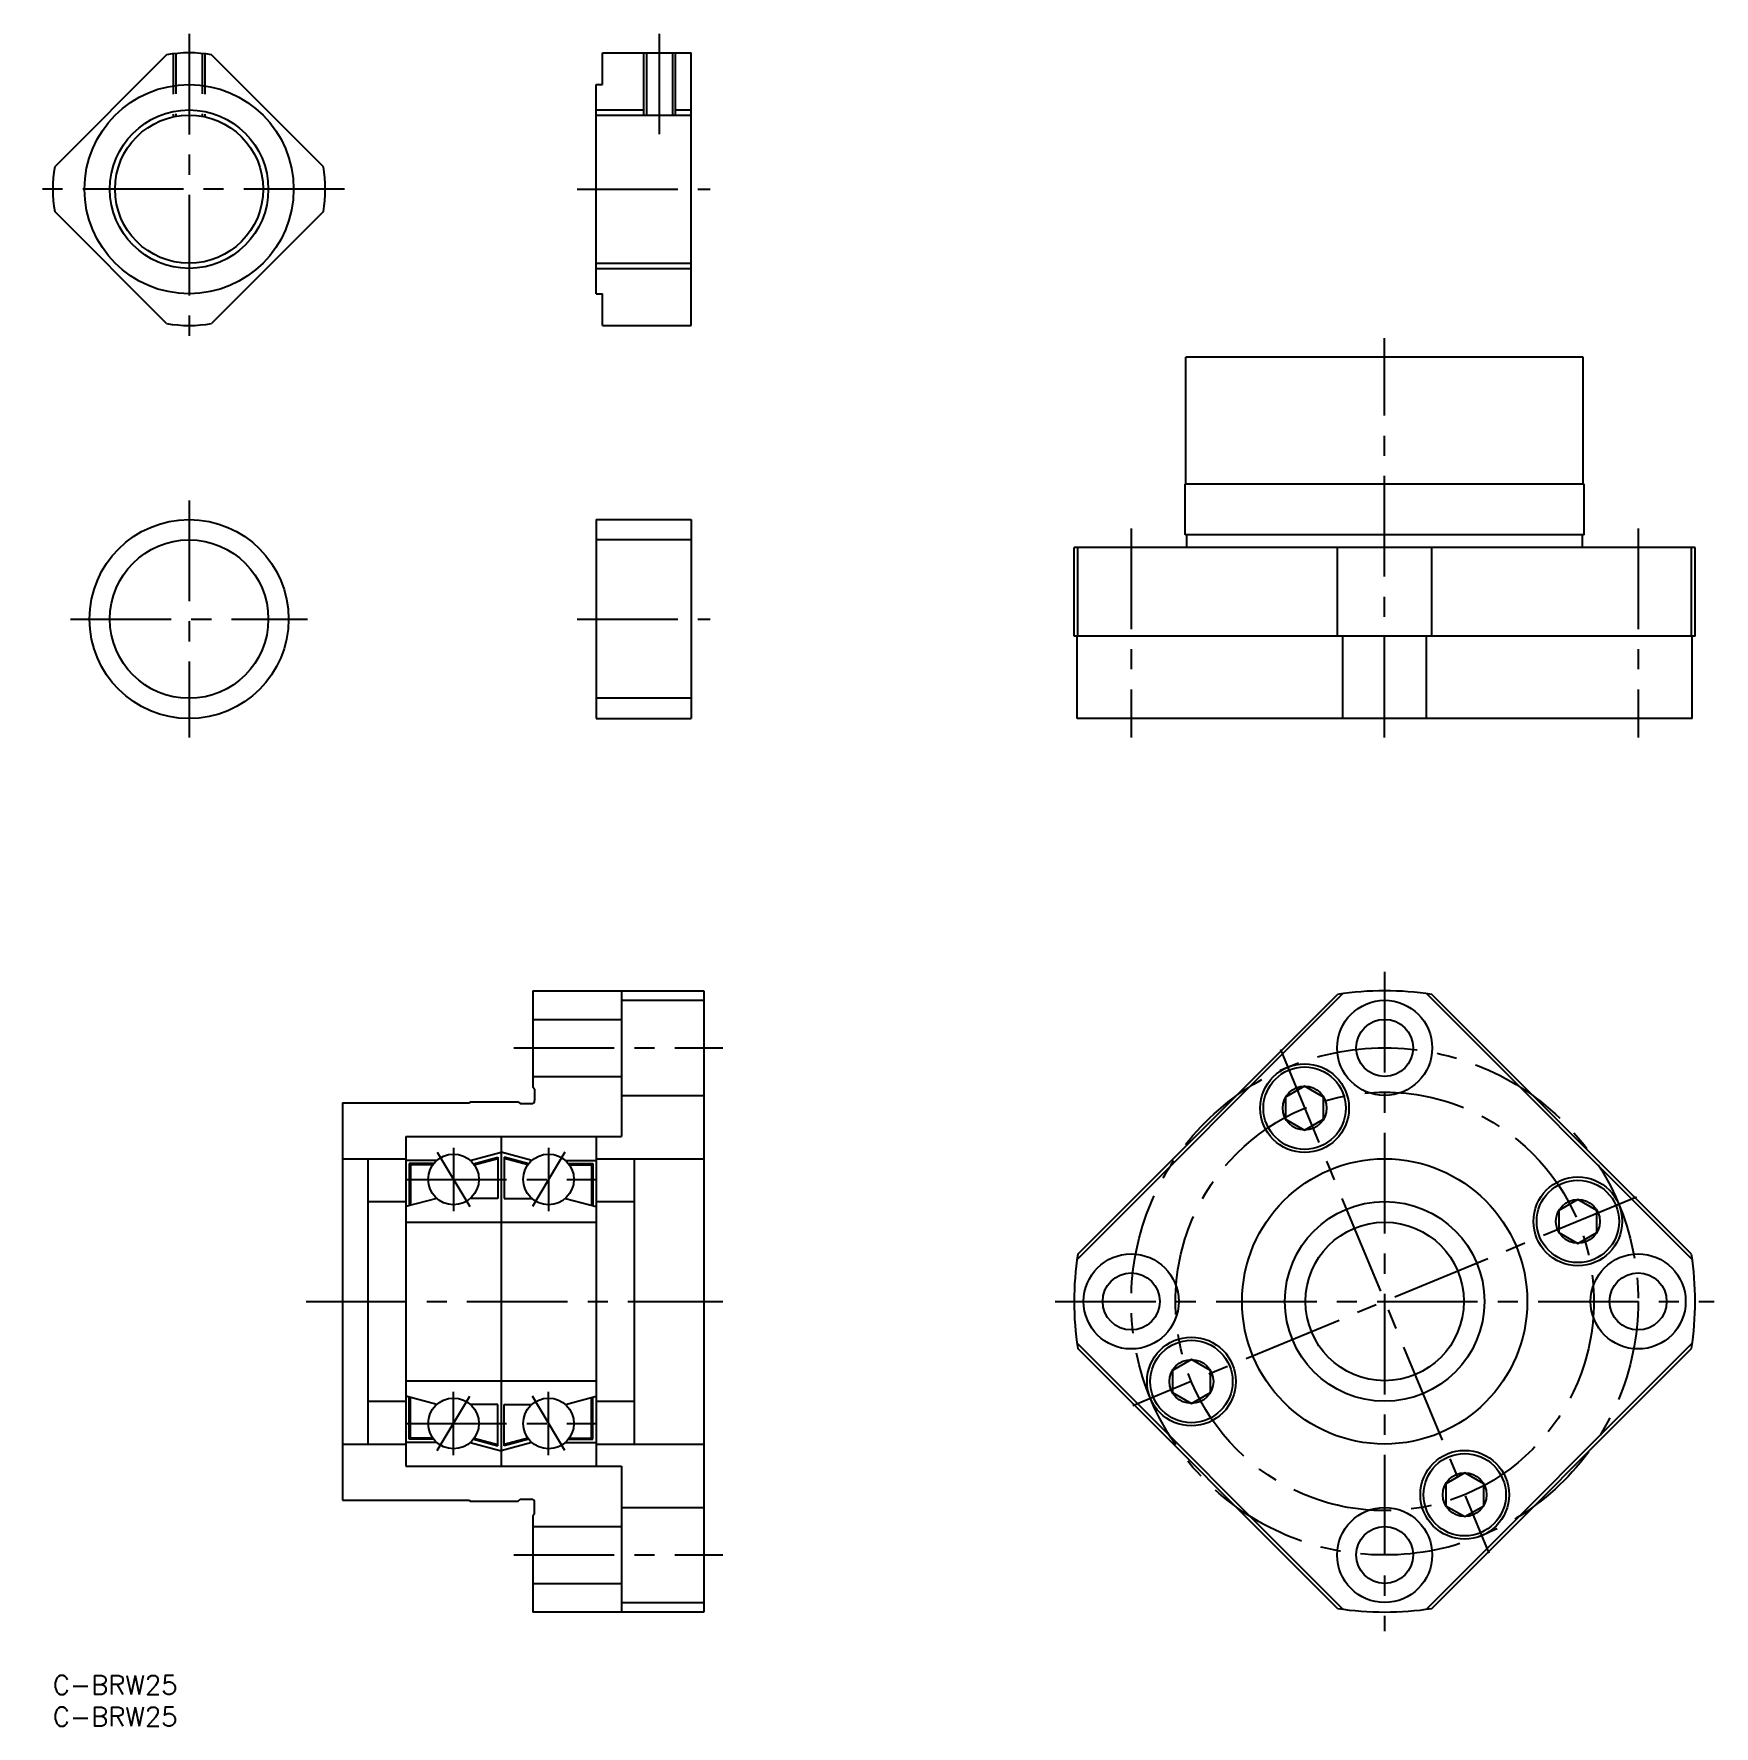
# Model space of a CAD drawing. Extents: x -3 to 262, y -8 to 259.
import ezdxf

# ---------------------------------------------------------------- set-up
doc = ezdxf.new("R2010")
doc.units = 0
doc.header["$LTSCALE"] = 0.5
doc.linetypes.add('CENTER', pattern=[50.8, 31.75, -6.35, 6.35, -6.35])
doc.linetypes.add('DASHED', pattern=[19.05, 12.7, -6.35])
for name, color, linetype in [('MSM_CENTER', 1, 'CENTER'), ('MSM_CONTINUOUS', 7, 'CONTINUOUS'), ('MSM_DASHED', 4, 'DASHED'), ('MSM_NARROW', 5, 'CONTINUOUS'), ('MSM_PART_NUMBER', 7, 'CONTINUOUS')]:
    doc.layers.add(name, color=color, linetype=linetype)
doc.styles.get("Standard").update_dxf_attribs({"font": 'txt.shx', "height": 3, "bigfont": 'bigfont.shx'})

# ---------------------------------------------------------------- blocks, each defined once
blk = doc.blocks.new('*U40')
at = {"layer": 'MSM_PART_NUMBER'}
blk.add_text('C-BRW25', height=3, dxfattribs=at).set_placement((0, -3))
blk = doc.blocks.new('*U41')
at = {"layer": 'MSM_PART_NUMBER'}
blk.add_text('C-BRW25', height=3, dxfattribs=at).set_placement((0, -8))

msp = doc.modelspace()

# ---------------------------------------------------------------- linework, layer by layer
at = {"layer": 'MSM_CENTER'}
for p, q in [((21.5, 258.96), (21.5, 209.96)), ((95.73, 243.15), (95.73, 258.96)), ((46, 234.46), (-3, 234.46)), ((82.73, 234.46), (103.73, 234.46)), ((210.17, 147.94), (210.17, 210.94)), ((21.5, 185.34), (21.5, 147.94)), ((170.17, 180.94), (170.17, 147.94)), ((250.17, 180.94), (250.17, 147.94)), ((2.8, 166.64), (40.2, 166.64)), ((82.73, 166.64), (103.73, 166.64)), ((210.17, 111), (210.17, 7)), ((72.73, 99), (105.73, 99)), ((193.71, 98.73), (226.62, 19.27)), ((63.23, 83.25), (63.23, 73.25)), ((78.23, 83.25), (78.23, 73.25)), ((60.67, 82.54), (65.79, 73.96)), ((80.79, 82.54), (75.67, 73.96)), ((55.73, 78.25), (85.73, 78.25)), ((249.9, 75.46), (170.44, 42.54)), ((39.95, 59), (105.73, 59)), ((158.17, 59), (262.17, 59)), ((60.67, 35.46), (65.79, 44.04)), ((63.23, 34.75), (63.23, 44.75)), ((80.79, 35.46), (75.67, 44.04)), ((78.23, 34.75), (78.23, 44.75)), ((55.73, 39.75), (85.73, 39.75)), ((72.73, 19), (105.73, 19))]:
    msp.add_line(p, q, dxfattribs=at)
for radius in [40, 33]:
    msp.add_circle((210.17, 59), radius, dxfattribs=at)
at = {"layer": 'MSM_CONTINUOUS'}
for p, q in [((17.96, 255.67), (0.29, 238)), ((42.71, 238), (25.04, 255.67)), ((86.73, 255.96), (100.73, 255.96)), ((86.73, 250.96), (86.73, 255.96)), ((93.66, 255.96), (93.66, 246.15)), ((97.8, 255.96), (97.8, 246.15)), ((100.73, 212.96), (100.73, 255.96)), ((85.73, 217.96), (85.73, 250.96)), ((85.73, 250.96), (86.73, 250.96)), ((85.73, 246.15), (100.73, 246.15)), ((17.96, 213.26), (0.29, 230.92)), ((42.71, 230.92), (25.04, 213.26)), ((85.73, 222.77), (100.73, 222.77)), ((85.73, 217.96), (86.73, 217.96)), ((86.73, 212.96), (86.73, 217.96)), ((86.73, 212.96), (100.73, 212.96)), ((241.52, 207.94), (178.82, 207.94)), ((178.82, 187.94), (178.82, 207.94)), ((241.52, 187.94), (241.52, 207.94)), ((178.67, 179.94), (178.67, 187.94)), ((241.67, 187.94), (178.67, 187.94)), ((241.67, 179.94), (241.67, 187.94)), ((85.73, 182.34), (100.73, 182.34)), ((85.73, 182.34), (85.73, 150.94)), ((100.73, 182.34), (100.73, 150.94)), ((100.73, 179.14), (85.73, 179.14)), ((241.67, 179.94), (178.67, 179.94)), ((178.97, 177.94), (178.97, 179.94)), ((241.37, 177.94), (241.37, 179.94)), ((161.17, 163.94), (161.17, 177.94)), ((259.17, 177.94), (161.17, 177.94)), ((161.74, 163.94), (161.74, 177.94)), ((202.74, 163.94), (202.74, 177.94)), ((217.6, 163.94), (217.6, 177.94)), ((258.6, 163.94), (258.6, 177.94)), ((259.17, 163.94), (259.17, 177.94)), ((259.17, 163.94), (161.17, 163.94)), ((161.62, 150.94), (161.62, 163.94)), ((203.57, 150.94), (203.57, 163.94)), ((216.77, 150.94), (216.77, 163.94)), ((258.72, 150.94), (258.72, 163.94)), ((100.73, 154.14), (85.73, 154.14)), ((85.73, 150.94), (100.73, 150.94)), ((258.72, 150.94), (161.62, 150.94)), ((75.73, 108), (102.73, 108)), ((75.73, 108), (75.73, 92.8)), ((89.73, 108), (89.73, 85)), ((102.73, 108), (102.73, 10)), ((161.62, 65.6), (203.57, 107.55)), ((161.74, 66.43), (202.74, 107.43)), ((258.72, 65.6), (216.77, 107.55)), ((258.6, 66.43), (217.6, 107.43)), ((89.73, 106.5), (102.73, 106.5)), ((75.73, 103.5), (89.73, 103.5)), ((75.73, 94.5), (89.73, 94.5)), ((76.03, 92.5), (75.73, 92.8)), ((76.03, 92.5), (76.03, 90.7)), ((89.73, 91.5), (102.73, 91.5)), ((197.54, 92.95), (194.54, 91.22)), ((194.54, 91.22), (194.54, 87.76)), ((200.54, 91.22), (197.54, 92.95)), ((200.54, 87.76), (200.54, 91.22)), ((45.73, 90.35), (45.73, 27.65)), ((45.73, 90.35), (65.73, 90.35)), ((65.73, 90.35), (65.88, 90.5)), ((65.88, 90.5), (73.43, 90.5)), ((73.43, 90.5), (73.73, 90.2)), ((73.73, 90.2), (75.53, 90.2)), ((194.54, 87.76), (197.54, 86.02)), ((197.54, 86.02), (200.54, 87.76)), ((55.73, 85), (89.73, 85)), ((55.73, 85), (55.73, 33)), ((70.73, 85), (70.73, 33)), ((85.73, 85), (85.73, 33)), ((45.73, 81.5), (55.73, 81.5)), ((49.73, 81.5), (49.73, 36.5)), ((60.58, 81.25), (55.73, 81.25)), ((56.23, 80.75), (56.23, 74.08)), ((60.11, 80.75), (56.23, 80.75)), ((56.43, 80.55), (56.43, 74.14)), ((59.96, 80.55), (56.43, 80.55)), ((65.88, 81.25), (70.73, 82.55)), ((66.37, 80.73), (70.23, 81.77)), ((66.5, 80.56), (70.23, 81.56)), ((70.23, 81.77), (70.23, 75.25)), ((75.58, 81.25), (70.73, 82.55)), ((70.73, 81.77), (70.73, 75.25)), ((70.73, 81.77), (70.73, 75.25)), ((71.23, 81.77), (71.23, 75.25)), ((75.09, 80.73), (71.23, 81.77)), ((74.96, 80.56), (71.23, 81.56)), ((80.88, 81.25), (85.73, 81.25)), ((81.35, 80.75), (85.23, 80.75)), ((81.5, 80.55), (85.03, 80.55)), ((85.03, 80.55), (85.03, 74.14)), ((85.23, 80.75), (85.23, 74.08)), ((85.73, 81.5), (102.73, 81.5)), ((91.73, 81.5), (91.73, 36.5)), ((49.73, 74.75), (55.73, 74.75)), ((60.58, 75.25), (55.73, 73.95)), ((70.23, 75.25), (65.88, 75.25)), ((71.23, 75.25), (75.58, 75.25)), ((80.88, 75.25), (85.73, 73.95)), ((85.73, 74.75), (91.73, 74.75)), ((240.66, 75.09), (237.66, 73.36)), ((243.66, 73.36), (240.66, 75.09)), ((237.66, 73.36), (237.66, 69.9)), ((243.66, 69.9), (243.66, 73.36)), ((55.73, 71.5), (85.73, 71.5)), ((237.66, 69.9), (240.66, 68.16)), ((240.66, 68.16), (243.66, 69.9)), ((203.57, 10.45), (161.62, 52.4)), ((202.74, 10.57), (161.74, 51.57)), ((216.77, 10.45), (258.72, 52.4)), ((217.6, 10.57), (258.6, 51.57)), ((179.68, 49.84), (176.68, 48.1)), ((176.68, 48.1), (176.68, 44.64)), ((182.68, 48.1), (179.68, 49.84)), ((182.68, 44.64), (182.68, 48.1)), ((55.73, 46.5), (85.73, 46.5)), ((49.73, 43.25), (55.73, 43.25)), ((60.58, 42.75), (55.73, 44.05)), ((56.23, 37.25), (56.23, 43.92)), ((56.43, 37.45), (56.43, 43.86)), ((70.23, 42.75), (65.88, 42.75)), ((70.23, 36.23), (70.23, 42.75)), ((71.23, 36.23), (71.23, 42.75)), ((71.23, 42.75), (75.58, 42.75)), ((80.88, 42.75), (85.73, 44.05)), ((85.03, 37.45), (85.03, 43.86)), ((85.23, 37.25), (85.23, 43.92)), ((85.73, 43.25), (91.73, 43.25)), ((176.68, 44.64), (179.68, 42.91)), ((179.68, 42.91), (182.68, 44.64)), ((59.96, 37.45), (56.43, 37.45)), ((66.5, 37.44), (70.23, 36.44)), ((74.96, 37.44), (71.23, 36.44)), ((81.5, 37.45), (85.03, 37.45)), ((45.73, 36.5), (55.73, 36.5)), ((60.58, 36.75), (55.73, 36.75)), ((60.11, 37.25), (56.23, 37.25)), ((65.88, 36.75), (70.73, 35.45)), ((66.37, 37.27), (70.23, 36.23)), ((75.58, 36.75), (70.73, 35.45)), ((75.09, 37.27), (71.23, 36.23)), ((80.88, 36.75), (85.73, 36.75)), ((81.35, 37.25), (85.23, 37.25)), ((85.73, 36.5), (102.73, 36.5)), ((55.73, 33), (89.73, 33)), ((89.73, 33), (89.73, 10)), ((222.8, 31.98), (219.8, 30.24)), ((219.8, 30.24), (219.8, 26.78)), ((225.8, 30.24), (222.8, 31.98)), ((225.8, 26.78), (225.8, 30.24)), ((45.73, 27.65), (65.73, 27.65)), ((65.73, 27.65), (65.88, 27.5)), ((65.88, 27.5), (73.43, 27.5)), ((73.43, 27.5), (73.73, 27.8)), ((73.73, 27.8), (75.53, 27.8)), ((76.03, 25.5), (76.03, 27.3)), ((219.8, 26.78), (222.8, 25.05)), ((222.8, 25.05), (225.8, 26.78)), ((76.03, 25.5), (75.73, 25.2)), ((75.73, 25.2), (75.73, 10)), ((89.73, 26.5), (102.73, 26.5)), ((75.73, 23.5), (89.73, 23.5)), ((75.73, 14.5), (89.73, 14.5)), ((89.73, 11.5), (102.73, 11.5)), ((102.73, 10), (75.73, 10))]:
    msp.add_line(p, q, dxfattribs=at)
for centre, radius in [((21.5, 234.46), 16.5), ((21.5, 234.46), 11.69), ((21.5, 166.64), 15.7), ((21.5, 166.64), 12.5), ((210.17, 99), 7.5), ((210.17, 99), 4.5), ((197.54, 89.49), 7), ((197.54, 89.49), 6.5), ((197.54, 89.49), 3.46), ((63.23, 78.25), 4), ((78.23, 78.25), 4), ((210.17, 59), 22.5), ((240.66, 71.63), 7), ((240.66, 71.63), 6.5), ((210.17, 59), 15.75), ((240.66, 71.63), 3.46), ((210.17, 59), 12.5), ((170.17, 59), 7.5), ((250.17, 59), 7.5), ((170.17, 59), 4.5), ((250.17, 59), 4.5), ((179.68, 46.37), 7), ((179.68, 46.37), 6.5), ((179.68, 46.37), 3.46), ((63.23, 39.75), 4), ((78.23, 39.75), 4), ((222.8, 28.51), 7), ((222.8, 28.51), 6.5), ((222.8, 28.51), 3.46), ((210.17, 19), 7.5), ((210.17, 19), 4.5)]:
    msp.add_circle(centre, radius, dxfattribs=at)
for centre, radius, start, end in [((21.5, 234.46), 21.5, 80.516, 99.484), ((21.5, 234.46), 21.5, 170.516, 189.484), ((21.5, 234.46), 21.5, 350.516, 9.484), ((21.5, 234.46), 21.5, 260.516, 279.484), ((210.17, 59), 49, 81.2812, 98.7188), ((75.53, 90.7), 0.5, 270, 0), ((210.17, 59), 49, 171.2812, 188.7188), ((210.17, 59), 49, 351.2812, 8.7188), ((75.53, 27.3), 0.5, 0, 90), ((210.17, 59), 49, 261.2812, 278.7188)]:
    msp.add_arc(centre, radius, start, end, dxfattribs=at)
at = {"layer": 'MSM_DASHED'}
for p, q in [((19, 255.82), (19, 245.88)), ((19.43, 255.86), (19.43, 245.97)), ((23.57, 255.86), (23.57, 245.97)), ((24, 255.82), (24, 245.88))]:
    msp.add_line(p, q, dxfattribs=at)
at = {"layer": 'MSM_NARROW'}
for p, q in [((93.23, 255.96), (93.23, 246.15)), ((98.23, 255.96), (98.23, 246.15)), ((85.73, 246.96), (93.23, 246.96)), ((98.23, 246.96), (100.73, 246.96)), ((85.73, 221.96), (100.73, 221.96))]:
    msp.add_line(p, q, dxfattribs=at)
msp.add_circle((21.5, 234.46), 12.5, dxfattribs=at)

# ---------------------------------------------------------------- block references
at = {"layer": 'MSM_CONTINUOUS'}
for name in ['*U40', '*U41']:
    msp.add_blockref(name, (0, 0), dxfattribs=at)

doc.saveas('drawing.dxf')
